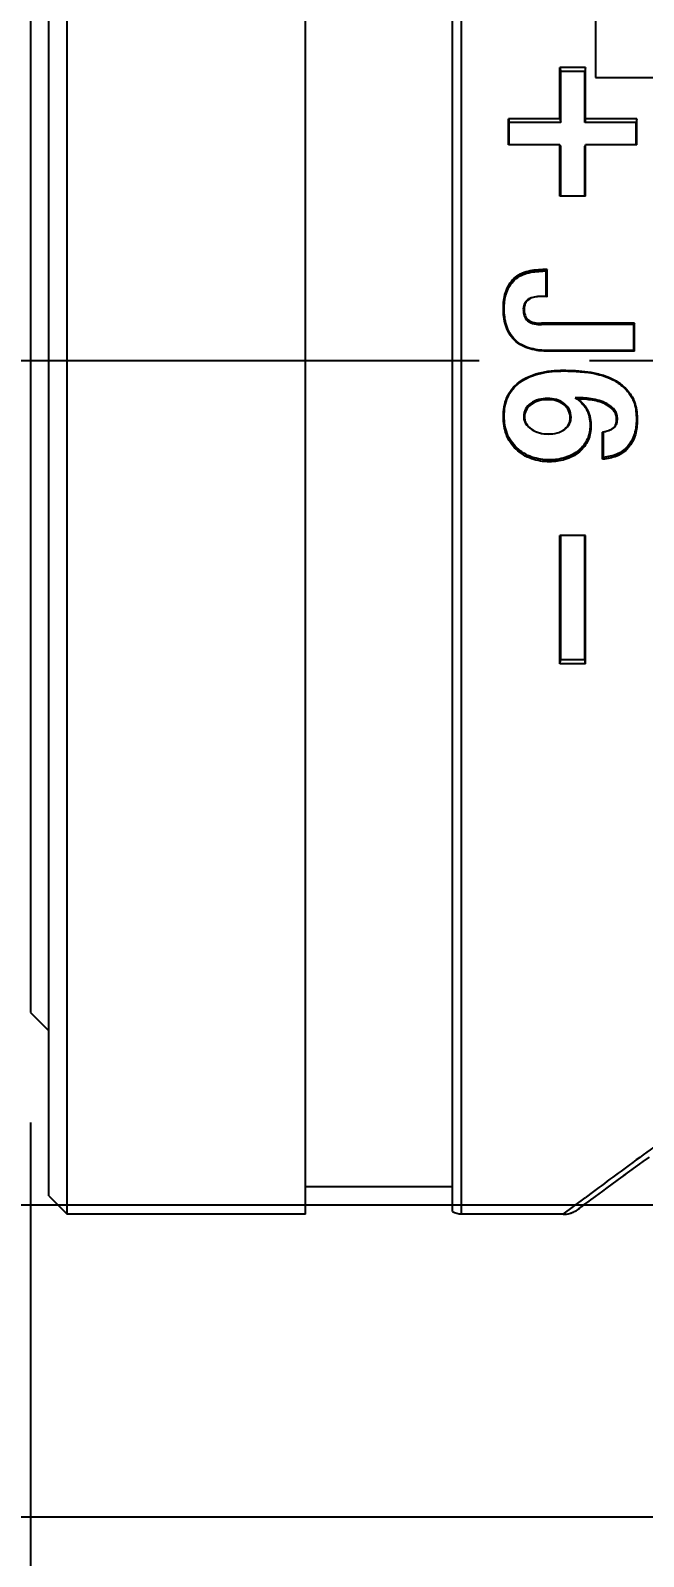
# Model space of a CAD drawing. Header units: millimetres. Extents: x 4086 to 8300, y 123 to 1549.
# Drawn here: x 6912.11 to 6920.47, y 441.71 to 462.5 of the extents above; entities that cross this region are included whole.
import ezdxf
from ezdxf import colors
from ezdxf.entities.mleader import LeaderData, LeaderLine
from ezdxf.math import Vec2, Vec3

# ---------------------------------------------------------------- set-up
doc = ezdxf.new("R2010")
doc.units = ezdxf.units.MM
doc.linetypes.add('CENTER', pattern=[0.6, 0.375, -0.075, 0.075, -0.075])
for name, color, linetype in [('中心线', 7, 'Continuous'), ('外形图', 7, 'Continuous'), ('多重引线', 7, 'Continuous'), ('尺寸标注', 7, 'Continuous')]:
    doc.layers.add(name, color=color, linetype=linetype)
doc.styles.add('思源黑', font='SourceHanSansCN-Normal.ttf')
doc.dimstyles.new('尺寸标注_1_4比例', dxfattribs={"dimtxt": 7, "dimasz": 6, "dimexe": 2, "dimexo": 1.5, "dimgap": 1, "dimtad": 1, "dimdec": 1, "dimlfac": 4, "dimdsep": 46, "dimtxsty": '思源黑', "dimcen": 0.09, "dimadec": 0, "dimazin": 0, "dimtp": 0.01, "dimtm": 0.01, "dimtfac": 1, "dimtdec": 1, "dimtofl": 0, "dimtmove": 0, "dimatfit": 3, "dimfxl": 1, "dimtolj": 1, "dimarcsym": 0})

# ---------------------------------------------------------------- blocks, each defined once
blk = doc.blocks.new('*D754')
at = {"layer": 'Defpoints', "color": 0}
for p in [(6927.486, 473.749), (6879.67, 442.248), (6931.623, 442.248)]:
    blk.add_point(p, dxfattribs=at)
at = {"layer": '尺寸标注', "color": 0, "lineweight": -2}
for p, q in [((6925.986, 473.749), (6877.67, 473.749)), ((6879.67, 467.749), (6879.67, 448.248)), ((6930.123, 442.248), (6877.67, 442.248))]:
    blk.add_line(p, q, dxfattribs=at)
at = {"layer": '尺寸标注', "color": 0}
for points in [[(6880.67, 467.749), (6878.67, 467.749), (6879.67, 473.749)], [(6878.67, 448.248), (6880.67, 448.248), (6879.67, 442.248)]]:
    blk.add_solid(points, dxfattribs=at)
at = {"layer": '尺寸标注', "color": 0, "insert": (6875.046, 457.743), "char_height": 7, "attachment_point": 5, "rotation": 90, "style": '思源黑'}
blk.add_mtext('\\A1;126', dxfattribs=at)
blk = doc.blocks.new('*D755')
at = {"layer": 'Defpoints', "color": 0}
for p in [(6960.112, 469.498), (6894.679, 446.498), (6960.112, 446.498)]:
    blk.add_point(p, dxfattribs=at)
at = {"layer": '尺寸标注', "color": 0, "lineweight": -2}
for p, q in [((6958.612, 469.498), (6892.679, 469.498)), ((6894.679, 463.498), (6894.679, 452.498)), ((6958.612, 446.498), (6892.679, 446.498))]:
    blk.add_line(p, q, dxfattribs=at)
at = {"layer": '尺寸标注', "color": 0}
for points in [[(6895.679, 463.498), (6893.679, 463.498), (6894.679, 469.498)], [(6893.679, 452.498), (6895.679, 452.498), (6894.679, 446.498)]]:
    blk.add_solid(points, dxfattribs=at)
at = {"layer": '尺寸标注', "color": 0, "insert": (6890.055, 457.578), "char_height": 7, "attachment_point": 5, "rotation": 90, "style": '思源黑'}
blk.add_mtext('\\A1;92', dxfattribs=at)
blk = doc.blocks.new('*D756')
at = {"layer": 'Defpoints', "color": 0}
for p in [(6960.112, 469.498), (6912.112, 449.123), (6912.112, 423.652)]:
    blk.add_point(p, dxfattribs=at)
at = {"layer": '尺寸标注', "color": 0, "lineweight": -2}
for p, q in [((6960.112, 467.998), (6960.112, 421.652)), ((6912.112, 447.623), (6912.112, 421.652)), ((6954.112, 423.652), (6918.112, 423.652))]:
    blk.add_line(p, q, dxfattribs=at)
at = {"layer": '尺寸标注', "color": 0}
for points in [[(6918.112, 424.652), (6918.112, 422.652), (6912.112, 423.652)], [(6954.112, 422.652), (6954.112, 424.652), (6960.112, 423.652)]]:
    blk.add_solid(points, dxfattribs=at)
at = {"layer": '尺寸标注', "color": 0, "insert": (6936.112, 428.276), "char_height": 7, "attachment_point": 5, "style": '思源黑'}
blk.add_mtext('\\A1;192', dxfattribs=at)

msp = doc.modelspace()

# ---------------------------------------------------------------- linework, layer by layer
at = {"layer": '中心线', "linetype": 'CENTER', "ltscale": 20}
msp.add_line((7074.229, 457.9978), (6904.8666, 457.9978), dxfattribs=at)
at = {"layer": '外形图'}
for p, q in [((6912.6121, 446.3728), (6912.6121, 469.6228)), ((6915.8621, 446.3728), (6915.8621, 469.6228)), ((6917.8621, 446.4106), (6917.8621, 469.585)), ((6917.9871, 446.3728), (6917.9871, 469.6228)), ((6912.3621, 446.6228), (6912.3621, 469.3728)), ((6919.812, 468.7285), (6919.8119, 461.8583)), ((6912.1121, 466.8728), (6912.1121, 449.1228)), ((6919.3271, 461.2928), (6919.3271, 461.9928)), ((6919.6771, 461.9928), (6919.3271, 461.9928)), ((6919.3271, 461.9928), (6919.338, 461.9396)), ((6919.338, 461.2469), (6919.338, 461.9396)), ((6919.6661, 461.9396), (6919.338, 461.9396)), ((6919.6771, 461.9928), (6919.6661, 461.9396)), ((6919.6661, 461.2469), (6919.6661, 461.9396)), ((6919.6771, 461.2928), (6919.6771, 461.9928)), ((6919.8119, 461.8583), (6921.0174, 461.8583)), ((6918.6271, 460.9428), (6918.6271, 461.2928)), ((6919.3271, 461.2928), (6918.6271, 461.2928)), ((6918.6271, 461.2928), (6918.638, 461.2469)), ((6919.3271, 461.2928), (6919.338, 461.2469)), ((6919.6771, 461.2928), (6919.6661, 461.2469)), ((6920.3771, 461.2928), (6919.6771, 461.2928)), ((6920.3771, 461.2928), (6920.3661, 461.2469)), ((6920.3771, 460.9428), (6920.3771, 461.2928)), ((6918.638, 460.9428), (6918.638, 461.2469)), ((6919.338, 461.2469), (6918.638, 461.2469)), ((6920.3661, 461.2469), (6919.6661, 461.2469)), ((6920.3661, 460.9428), (6920.3661, 461.2469)), ((6919.3271, 460.9428), (6918.6271, 460.9428)), ((6919.3271, 460.2428), (6919.3271, 460.9428)), ((6919.3271, 460.9428), (6919.338, 460.9217)), ((6919.338, 460.2428), (6919.338, 460.9217)), ((6919.6771, 460.9428), (6919.6661, 460.9217)), ((6919.6661, 460.2428), (6919.6661, 460.9217)), ((6919.6771, 460.2428), (6919.6771, 460.9428)), ((6920.3771, 460.9428), (6919.6771, 460.9428)), ((6919.6771, 460.2428), (6919.3271, 460.2428)), ((6919.0967, 459.2428), (6919.0967, 459.2186)), ((6919.1515, 459.2428), (6919.0967, 459.2428)), ((6919.1406, 459.2186), (6919.0967, 459.2186)), ((6919.1515, 459.2428), (6919.1406, 459.2186)), ((6919.1406, 458.8731), (6919.1406, 459.2186)), ((6919.1515, 458.8711), (6919.1515, 459.2428)), ((6918.6823, 459.1002), (6918.6905, 459.0812)), ((6919.0893, 458.8736), (6919.0898, 458.875)), ((6919.1515, 458.8711), (6919.0893, 458.8736)), ((6919.1406, 458.8731), (6919.0898, 458.875)), ((6919.1515, 458.8711), (6919.1406, 458.8731)), ((6918.5568, 458.7188), (6918.5677, 458.711)), ((6918.8395, 458.709), (6918.8286, 458.7014)), ((6919.0759, 458.5092), (6919.0759, 458.4928)), ((6920.3446, 458.5092), (6919.0759, 458.5092)), ((6920.3336, 458.4928), (6919.0759, 458.4928)), ((6920.3446, 458.5092), (6920.3336, 458.4928)), ((6920.3336, 458.1385), (6920.3336, 458.4928)), ((6920.3446, 458.129), (6920.3446, 458.5092)), ((6918.7076, 458.2798), (6918.7153, 458.2845)), ((6919.1759, 458.129), (6919.1759, 458.1385)), ((6920.3336, 458.1385), (6919.1759, 458.1385)), ((6920.3446, 458.129), (6920.3336, 458.1385)), ((6920.3446, 458.129), (6919.1759, 458.129)), ((6919.3782, 457.8694), (6919.3782, 457.8598)), ((6919.8327, 457.8254), (6919.8303, 457.8166)), ((6918.7722, 457.7077), (6918.7787, 457.702)), ((6920.1469, 457.6887), (6920.1403, 457.6833)), ((6918.9344, 457.4029), (6918.9279, 457.4182)), ((6919.1588, 457.4684), (6919.1588, 457.4851)), ((6919.3833, 457.3981), (6919.3903, 457.413)), ((6919.9607, 457.399), (6919.9659, 457.415)), ((6920.3246, 457.484), (6920.3148, 457.4846)), ((6918.5568, 457.2357), (6918.5677, 457.2439)), ((6918.8444, 457.2332), (6918.8335, 457.2415)), ((6919.4684, 457.2235), (6919.4793, 457.2318)), ((6919.7499, 457.1114), (6919.7389, 457.1209)), ((6920.0996, 457.2089), (6920.1106, 457.2174)), ((6920.3811, 457.1906), (6920.3702, 457.1993)), ((6918.9383, 457.0688), (6918.9321, 457.0699)), ((6919.1734, 457.0017), (6919.1734, 457.0015)), ((6919.3879, 457.0639), (6919.3946, 457.0653)), ((6919.9095, 456.6568), (6919.9095, 457.0285)), ((6919.9204, 456.6831), (6919.9204, 457.0299)), ((6920.0557, 457.0846), (6920.0628, 457.086)), ((6918.7311, 456.7933), (6918.7386, 456.8141)), ((6919.5927, 456.7604), (6919.5855, 456.782)), ((6920.2593, 456.814), (6920.251, 456.8339)), ((6919.1856, 456.6239), (6919.1856, 456.6495)), ((6919.3271, 453.8688), (6919.3271, 455.6188)), ((6919.6771, 455.6188), (6919.3271, 455.6188)), ((6919.338, 453.9234), (6919.338, 455.6188)), ((6919.6661, 453.9234), (6919.6661, 455.6188)), ((6919.6771, 453.8688), (6919.6771, 455.6188)), ((6919.3271, 453.8688), (6919.338, 453.9234)), ((6919.6771, 453.8688), (6919.3271, 453.8688)), ((6919.6661, 453.9234), (6919.338, 453.9234)), ((6919.6771, 453.8688), (6919.6661, 453.9234)), ((6912.1121, 449.1228), (6912.3621, 448.8728)), ((6920.4636, 447.0921), (6920.5473, 447.1525)), ((6920.1566, 446.8687), (6920.2194, 446.9145)), ((6920.1985, 446.8993), (6920.36, 447.017)), ((6920.36, 447.017), (6920.4636, 447.0921)), ((6917.8621, 446.7478), (6915.8621, 446.7478)), ((6919.9107, 446.6884), (6919.9722, 446.7335)), ((6919.9717, 446.7332), (6920.0412, 446.7841)), ((6920.0406, 446.7837), (6920.1767, 446.8833)), ((6912.3621, 446.6228), (6912.6121, 446.3728)), ((6919.3731, 446.3728), (6919.6721, 446.5978)), ((6919.6465, 446.4932), (6919.6551, 446.4997)), ((6919.655, 446.4996), (6919.7129, 446.5427)), ((6919.707, 446.5383), (6919.7691, 446.5842)), ((6919.7615, 446.5787), (6919.8624, 446.6529)), ((6919.862, 446.6527), (6919.9111, 446.6887)), ((6915.8621, 446.3728), (6912.6121, 446.3728)), ((6919.3731, 446.3728), (6917.9871, 446.3728)), ((6919.3732, 446.3728), (6919.396, 446.3736)), ((6919.3732, 446.3728), (6919.3961, 446.3736)), ((6919.5451, 446.4202), (6919.5515, 446.4241)), ((6919.5699, 446.4364), (6919.5724, 446.4382)), ((6919.5712, 446.4373), (6919.5736, 446.4391)), ((6919.5724, 446.4382), (6919.576, 446.4408)), ((6919.5748, 446.44), (6919.5785, 446.4426)), ((6919.5773, 446.4417), (6919.5826, 446.4456)), ((6919.5812, 446.4446), (6919.5929, 446.4532)), ((6919.591, 446.4518), (6919.6243, 446.4766)), ((6919.6243, 446.4766), (6919.6312, 446.4818)), ((6919.6386, 446.4873), (6919.6426, 446.4903)), ((6919.6425, 446.4902), (6919.6466, 446.4933))]:
    msp.add_line(p, q, dxfattribs=at)
for points in [[(6919.3961, 446.3736), (6919.4177, 446.3758), (6919.4385, 446.3792), (6919.4582, 446.3838)], [(6919.4582, 446.3838), (6919.4769, 446.3893), (6919.4946, 446.3955)], [(6919.4946, 446.3955), (6919.5108, 446.4023), (6919.525, 446.4091), (6919.5365, 446.4152)], [(6919.5365, 446.4152), (6919.5451, 446.4202), (6919.5515, 446.4241), (6919.5564, 446.4272), (6919.56, 446.4296), (6919.5628, 446.4315), (6919.565, 446.433), (6919.5669, 446.4343), (6919.5699, 446.4364)], [(6919.5628, 446.4315), (6919.565, 446.433), (6919.5668, 446.4343), (6919.5684, 446.4354)], [(6919.6312, 446.4818), (6919.6349, 446.4845), (6919.6387, 446.4873)]]:
    msp.add_lwpolyline(points, dxfattribs=at)
for centre, radius, start, end in [((6919.2865, 456.8938), 0.6498, 64.06615, 67.59423), ((6919.7433, 458.4228), 1.4041, 276.79825, 277.24787), ((6907.639, 461.7802), 13.2972, 337.33783, 337.46044), ((6956.6225, 397.5962), 61.3707, 125.880028, 126.319983), ((6976.7938, 370.2802), 95.3272, 126.364065, 126.813872), ((6917.9871, 446.6271), 0.25, 240, 270), ((6919.3732, 446.7085), 0.3356, 269.99999, 292.93409)]:
    msp.add_arc(centre, radius, start, end, dxfattribs=at)
for points, knots in [([(6918.6823, 459.1002), (6918.7067, 459.1278), (6918.7651, 459.1748), (6918.8679, 459.2172), (6918.9797, 459.239), (6919.0567, 459.2428), (6919.0967, 459.2428)], [0, 0, 0, 0, 0.245243, 0.4884991, 0.7340019, 1, 1, 1, 1]), ([(6918.6905, 459.0812), (6918.7149, 459.1085), (6918.7738, 459.1547), (6918.8772, 459.1954), (6918.9862, 459.2151), (6919.0599, 459.2186), (6919.0967, 459.2186)], [0, 0, 0, 0, 0.2492059, 0.4991115, 0.7494666, 1, 1, 1, 1]), ([(6918.5568, 458.7188), (6918.5568, 458.7882), (6918.5715, 458.9258), (6918.6381, 459.0502), (6918.6823, 459.1002)], [0, 0, 0, 0, 0.5096694, 1, 1, 1, 1]), ([(6918.5677, 458.711), (6918.5677, 458.7773), (6918.5788, 458.8782), (6918.6297, 459.0017), (6918.6684, 459.0565), (6918.6905, 459.0812)], [0, 0, 0, 0, 0.4996414, 0.7498351, 1, 1, 1, 1]), ([(6919.0898, 458.875), (6919.06, 458.8762), (6919.0005, 458.8747), (6918.927, 458.856), (6918.8768, 458.823), (6918.8384, 458.7769), (6918.8286, 458.7308), (6918.8286, 458.7014)], [0, 0, 0, 0, 0.2510845, 0.5014037, 0.626743, 0.7518738, 1, 1, 1, 1]), ([(6919.0893, 458.8736), (6919.0652, 458.8745), (6919.0156, 458.8736), (6918.938, 458.8592), (6918.8739, 458.8198), (6918.8438, 458.7618), (6918.8395, 458.7269), (6918.8395, 458.709)], [0, 0, 0, 0, 0.2135472, 0.4369403, 0.6947647, 0.8422501, 1, 1, 1, 1]), ([(6918.7076, 458.2798), (6918.6798, 458.3074), (6918.6317, 458.3703), (6918.5694, 458.5173), (6918.5568, 458.6385), (6918.5568, 458.7188)], [0, 0, 0, 0, 0.2473199, 0.4929549, 1, 1, 1, 1]), ([(6918.7153, 458.2845), (6918.6878, 458.3116), (6918.6401, 458.3736), (6918.5798, 458.5168), (6918.5677, 458.6341), (6918.5677, 458.711)], [0, 0, 0, 0, 0.2502129, 0.5005287, 1, 1, 1, 1]), ([(6918.8286, 458.7014), (6918.8286, 458.6722), (6918.8339, 458.6133), (6918.8655, 458.56), (6918.8878, 458.5414)], [0, 0, 0, 0, 0.502096, 1, 1, 1, 1]), ([(6918.8395, 458.709), (6918.8395, 458.6799), (6918.8445, 458.6236), (6918.8746, 458.5729), (6918.8947, 458.5558)], [0, 0, 0, 0, 0.5252708, 1, 1, 1, 1]), ([(6918.8947, 458.5558), (6918.9171, 458.5368), (6918.979, 458.5132), (6919.0421, 458.5092), (6919.0759, 458.5092)], [0, 0, 0, 0, 0.4653696, 1, 1, 1, 1]), ([(6918.8878, 458.5414), (6918.9128, 458.5204), (6918.9776, 458.4968), (6919.043, 458.4928), (6919.0759, 458.4928)], [0, 0, 0, 0, 0.4980365, 1, 1, 1, 1]), ([(6919.1759, 458.129), (6919.1313, 458.129), (6919.045, 458.1333), (6918.9197, 458.1569), (6918.804, 458.202), (6918.7366, 458.2509), (6918.7076, 458.2798)], [0, 0, 0, 0, 0.2656238, 0.5125877, 0.7562336, 1, 1, 1, 1]), ([(6919.1759, 458.1385), (6919.1346, 458.1385), (6919.052, 458.1423), (6918.9297, 458.1638), (6918.813, 458.2072), (6918.7446, 458.2557), (6918.7153, 458.2845)], [0, 0, 0, 0, 0.2502952, 0.5004788, 0.7504217, 1, 1, 1, 1]), ([(6918.7722, 457.7077), (6918.85, 457.7661), (6919.0505, 457.8519), (6919.2637, 457.8694), (6919.3782, 457.8694)], [0, 0, 0, 0, 0.4592747, 1, 1, 1, 1]), ([(6918.7787, 457.702), (6918.8625, 457.7642), (6919.0636, 457.8442), (6919.2733, 457.8598), (6919.3782, 457.8598)], [0, 0, 0, 0, 0.4988057, 1, 1, 1, 1]), ([(6919.3782, 457.8694), (6919.4184, 457.8694), (6919.5707, 457.8664), (6919.7234, 457.8503), (6919.8327, 457.8254)], [0, 0, 0, 0, 0.264238, 1, 1, 1, 1]), ([(6919.8303, 457.8166), (6919.9129, 457.798), (6920.0224, 457.7618), (6920.1178, 457.7005), (6920.1403, 457.6833)], [0, 0, 0, 0, 0.7495006, 1, 1, 1, 1]), ([(6919.8327, 457.8254), (6919.863, 457.8185), (6919.9736, 457.789), (6920.0806, 457.7396), (6920.1469, 457.6887)], [0, 0, 0, 0, 0.2709805, 1, 1, 1, 1]), ([(6918.5568, 457.2357), (6918.5568, 457.3249), (6918.5777, 457.462), (6918.67, 457.6176), (6918.7359, 457.6804), (6918.7722, 457.7077)], [0, 0, 0, 0, 0.4982702, 0.7461038, 1, 1, 1, 1]), ([(6918.5677, 457.2439), (6918.5677, 457.3307), (6918.5883, 457.4647), (6918.6792, 457.6155), (6918.7437, 457.676), (6918.7787, 457.702)], [0, 0, 0, 0, 0.4986563, 0.7492421, 1, 1, 1, 1]), ([(6920.1403, 457.6833), (6920.1932, 457.6432), (6920.2588, 457.5805), (6920.3048, 457.5044), (6920.3148, 457.4846)], [0, 0, 0, 0, 0.7494481, 1, 1, 1, 1]), ([(6920.1469, 457.6887), (6920.1663, 457.6738), (6920.2359, 457.6158), (6920.2949, 457.5433), (6920.3246, 457.484)], [0, 0, 0, 0, 0.2694634, 1, 1, 1, 1]), ([(6918.9279, 457.4182), (6918.8999, 457.398), (6918.8497, 457.3466), (6918.8335, 457.2759), (6918.8335, 457.2415)], [0, 0, 0, 0, 0.5007959, 1, 1, 1, 1]), ([(6918.9344, 457.4029), (6918.9073, 457.3832), (6918.8594, 457.3336), (6918.8444, 457.2658), (6918.8444, 457.2332)], [0, 0, 0, 0, 0.5074528, 1, 1, 1, 1]), ([(6919.1588, 457.4851), (6919.1182, 457.4851), (6919.0365, 457.4766), (6918.9608, 457.4418), (6918.9279, 457.4182)], [0, 0, 0, 0, 0.5006319, 1, 1, 1, 1]), ([(6919.1588, 457.4684), (6919.1192, 457.4684), (6919.0397, 457.4601), (6918.9662, 457.4261), (6918.9344, 457.4029)], [0, 0, 0, 0, 0.5017246, 1, 1, 1, 1]), ([(6919.3903, 457.413), (6919.3587, 457.4391), (6919.2826, 457.4766), (6919.1999, 457.4851), (6919.1588, 457.4851)], [0, 0, 0, 0, 0.4990055, 1, 1, 1, 1]), ([(6919.3833, 457.3981), (6919.3528, 457.4237), (6919.2789, 457.4603), (6919.1986, 457.4684), (6919.1588, 457.4684)], [0, 0, 0, 0, 0.5001335, 1, 1, 1, 1]), ([(6919.4684, 457.2235), (6919.4684, 457.2571), (6919.4534, 457.325), (6919.4085, 457.377), (6919.3833, 457.3981)], [0, 0, 0, 0, 0.5056313, 1, 1, 1, 1]), ([(6919.4793, 457.2318), (6919.4793, 457.2663), (6919.4638, 457.3369), (6919.4169, 457.391), (6919.3903, 457.413)], [0, 0, 0, 0, 0.4992745, 1, 1, 1, 1]), ([(6919.9659, 457.415), (6919.9014, 457.4503), (6919.7554, 457.4893), (6919.6081, 457.4956), (6919.5342, 457.4946)], [0, 0, 0, 0, 0.4990422, 1, 1, 1, 1]), ([(6919.5342, 457.4946), (6919.5661, 457.4753), (6919.6261, 457.4298), (6919.6941, 457.3392), (6919.7321, 457.2328), (6919.7389, 457.1581), (6919.7389, 457.1209)], [0, 0, 0, 0, 0.2503156, 0.5002604, 0.7500929, 1, 1, 1, 1]), ([(6919.5707, 457.4782), (6919.5997, 457.4575), (6919.653, 457.4099), (6919.7309, 457.2903), (6919.7499, 457.1817), (6919.7499, 457.1114)], [0, 0, 0, 0, 0.2521884, 0.5011825, 1, 1, 1, 1]), ([(6919.9607, 457.399), (6919.9029, 457.4309), (6919.7718, 457.469), (6919.6383, 457.4777), (6919.5707, 457.4782)], [0, 0, 0, 0, 0.493971, 1, 1, 1, 1]), ([(6920.0996, 457.2089), (6920.0996, 457.2287), (6920.0929, 457.2688), (6920.0618, 457.322), (6920.0159, 457.3654), (6919.9798, 457.3884), (6919.9607, 457.399)], [0, 0, 0, 0, 0.2402437, 0.4820289, 0.7347759, 1, 1, 1, 1]), ([(6920.1106, 457.2174), (6920.1106, 457.2387), (6920.103, 457.282), (6920.069, 457.3378), (6920.0213, 457.3818), (6919.9848, 457.4047), (6919.9659, 457.415)], [0, 0, 0, 0, 0.2493023, 0.499004, 0.7493363, 1, 1, 1, 1]), ([(6920.3148, 457.4846), (6920.3259, 457.4628), (6920.3613, 457.3715), (6920.3702, 457.2723), (6920.3702, 457.1993)], [0, 0, 0, 0, 0.2506493, 1, 1, 1, 1]), ([(6920.3246, 457.484), (6920.3358, 457.4616), (6920.372, 457.3676), (6920.3811, 457.2657), (6920.3811, 457.1906)], [0, 0, 0, 0, 0.2503699, 1, 1, 1, 1]), ([(6918.7311, 456.7933), (6918.7021, 456.8211), (6918.6496, 456.883), (6918.5748, 457.0287), (6918.5568, 457.1536), (6918.5568, 457.2357)], [0, 0, 0, 0, 0.2468603, 0.4947698, 1, 1, 1, 1]), ([(6918.7386, 456.8141), (6918.7099, 456.8414), (6918.6578, 456.9022), (6918.585, 457.044), (6918.5677, 457.1649), (6918.5677, 457.2439)], [0, 0, 0, 0, 0.2504628, 0.5007976, 1, 1, 1, 1]), ([(6918.8335, 457.2415), (6918.8335, 457.2243), (6918.8377, 457.1898), (6918.8654, 457.1263), (6918.9041, 457.0895), (6918.9321, 457.0699)], [0, 0, 0, 0, 0.2504779, 0.5008975, 1, 1, 1, 1]), ([(6918.8444, 457.2332), (6918.8444, 457.2163), (6918.8486, 457.183), (6918.8754, 457.1224), (6918.9119, 457.0876), (6918.9383, 457.0688)], [0, 0, 0, 0, 0.2587596, 0.5049365, 1, 1, 1, 1]), ([(6919.3879, 457.0639), (6919.4126, 457.0829), (6919.4557, 457.1303), (6919.4684, 457.1932), (6919.4684, 457.2235)], [0, 0, 0, 0, 0.5071462, 1, 1, 1, 1]), ([(6919.3946, 457.0653), (6919.4201, 457.0848), (6919.4655, 457.1339), (6919.4793, 457.1998), (6919.4793, 457.2318)], [0, 0, 0, 0, 0.5004998, 1, 1, 1, 1]), ([(6919.7389, 457.1209), (6919.7389, 457.0573), (6919.7163, 456.9272), (6919.634, 456.8232), (6919.5855, 456.782)], [0, 0, 0, 0, 0.5001564, 1, 1, 1, 1]), ([(6919.7499, 457.1114), (6919.7499, 457.0458), (6919.7269, 456.9114), (6919.6426, 456.8034), (6919.5927, 456.7604)], [0, 0, 0, 0, 0.4990096, 1, 1, 1, 1]), ([(6920.0557, 457.0846), (6920.0718, 457.098), (6920.0959, 457.1393), (6920.0996, 457.1848), (6920.0996, 457.2089)], [0, 0, 0, 0, 0.4647705, 1, 1, 1, 1]), ([(6920.0628, 457.086), (6920.0811, 457.1011), (6920.1066, 457.1453), (6920.1106, 457.1934), (6920.1106, 457.2174)], [0, 0, 0, 0, 0.4975791, 1, 1, 1, 1]), ([(6920.3702, 457.1993), (6920.3702, 457.134), (6920.3564, 457.0026), (6920.2939, 456.8827), (6920.251, 456.8339)], [0, 0, 0, 0, 0.5011283, 1, 1, 1, 1]), ([(6920.3811, 457.1906), (6920.3811, 457.125), (6920.3673, 456.9898), (6920.3042, 456.8657), (6920.2593, 456.814)], [0, 0, 0, 0, 0.4894737, 1, 1, 1, 1]), ([(6918.9321, 457.0699), (6918.9667, 457.0456), (6919.0459, 457.0103), (6919.1311, 457.0015), (6919.1734, 457.0015)], [0, 0, 0, 0, 0.499307, 1, 1, 1, 1]), ([(6918.9383, 457.0688), (6918.9728, 457.0444), (6919.0502, 457.01), (6919.1332, 457.0017), (6919.1734, 457.0017)], [0, 0, 0, 0, 0.5122019, 1, 1, 1, 1]), ([(6919.1734, 457.0017), (6919.212, 457.0017), (6919.288, 457.0089), (6919.3588, 457.0413), (6919.3879, 457.0639)], [0, 0, 0, 0, 0.5115765, 1, 1, 1, 1]), ([(6919.9095, 457.0285), (6919.9371, 457.0334), (6919.9883, 457.0457), (6920.0369, 457.0689), (6920.0557, 457.0846)], [0, 0, 0, 0, 0.5332722, 1, 1, 1, 1]), ([(6919.9204, 457.0299), (6919.9457, 457.0347), (6919.9955, 457.0471), (6920.043, 457.0697), (6920.0628, 457.086)], [0, 0, 0, 0, 0.5009678, 1, 1, 1, 1]), ([(6919.1856, 456.6239), (6919.1028, 456.6239), (6918.9767, 456.6415), (6918.8266, 456.7134), (6918.761, 456.7646), (6918.7311, 456.7933)], [0, 0, 0, 0, 0.5011659, 0.7493298, 1, 1, 1, 1]), ([(6919.1856, 456.6495), (6919.1045, 456.6495), (6918.9807, 456.6664), (6918.8329, 456.7361), (6918.7681, 456.7862), (6918.7386, 456.8141)], [0, 0, 0, 0, 0.4995975, 0.7499099, 1, 1, 1, 1]), ([(6919.5855, 456.782), (6919.5313, 456.7358), (6919.4012, 456.6664), (6919.2571, 456.6495), (6919.1856, 456.6495)], [0, 0, 0, 0, 0.4989468, 1, 1, 1, 1]), ([(6919.5927, 456.7604), (6919.5361, 456.7117), (6919.4032, 456.6409), (6919.2564, 456.6239), (6919.1856, 456.6239)], [0, 0, 0, 0, 0.5132996, 1, 1, 1, 1]), ([(6920.2593, 456.814), (6920.2378, 456.7894), (6920.1889, 456.745), (6920.0733, 456.6819), (6919.9749, 456.662), (6919.9095, 456.6568)], [0, 0, 0, 0, 0.2497799, 0.4986943, 1, 1, 1, 1]), ([(6920.251, 456.8339), (6920.2104, 456.7877), (6920.105, 456.7144), (6919.9821, 456.6889), (6919.9204, 456.6831)], [0, 0, 0, 0, 0.4985457, 1, 1, 1, 1])]:
    msp.add_open_spline(points, degree=3, knots=knots, dxfattribs=at)
for points in [[(6918.8947, 458.5558), (6918.8923, 458.5511), (6918.8898, 458.5463), (6918.8878, 458.5414)], [(6919.3782, 457.8598), (6919.5296, 457.8598), (6919.6826, 457.8498), (6919.8303, 457.8166)]]:
    msp.add_open_spline(points, degree=3, dxfattribs=at)

# ---------------------------------------------------------------- dimensions: what is measured, and where the dimension line sits
at = {"layer": '尺寸标注'}
for base, p1, p2, picture, middle in [((6879.6699, 442.2478), (6927.4858, 473.749), (6931.6226, 442.2478), '*D754', (6879.6699, 457.743)), ((6894.6791, 446.4978), (6960.1121, 469.4978), (6960.1121, 446.4978), '*D755', (6894.6791, 457.5781))]:
    dim = msp.add_linear_dim(base=base, p1=p1, p2=p2, angle=90, dimstyle='尺寸标注_1_4比例', dxfattribs=at)
    dim.commit()
    dim.dimension.update_dxf_attribs({"geometry": picture, "text_midpoint": middle, "dimtype": 160})
dim = msp.add_linear_dim(base=(6912.1121, 423.6521), p1=(6960.1121, 469.4978), p2=(6912.1121, 449.1228), dimstyle='尺寸标注_1_4比例', dxfattribs=at)
dim.commit()
dim.dimension.update_dxf_attribs({"geometry": '*D756', "text_midpoint": (6936.1121, 428.2765)})

# ---------------------------------------------------------------- leaders
at = {"layer": '多重引线'}
ml = msp.add_multileader_mtext('Standard', dxfattribs=at)
ml.set_content('\\pxqc;{\\C256;4}×{\\C256;M5\\A1; \\fSource Han Sans CN Normal|b0|i0|c0|p34;\\C7;depth \\fSource Han Sans CN Normal|b0|i0|c134|p34;\\C256;6}', style='思源黑')
ml.set_leader_properties(linetype='ByLayer')
ml.build(insert=Vec2(0, 0))
ml.multileader.update_dxf_attribs({"text_left_attachment_type": 5, "text_right_attachment_type": 5, "dogleg_length": 10, "arrow_head_size": 7.5})
ctx = ml.context
ctx.base_point, ctx.char_height, ctx.arrow_head_size, ctx.landing_gap_size, ctx.plane_origin = Vec3(6883.1752, 515.8402), 7, 7.5, 2.5, Vec3(7008.7991, 231.8632)
ctx.left_attachment, ctx.right_attachment, ctx.text_align_type = 5, 5, 1
notes = []
notes.append((ctx, [(1, (1, 1, 0), (6961.137, 515.8402), (-1, 0), 10, [(1, [(7000.1121, 461.4978)], 0, [])])]))
ctx.mtext.insert, ctx.mtext.alignment, ctx.mtext.flow_direction = Vec3(6917.1561, 525.6708), 2, 5
for ctx, leaders in notes:
    for number, flags, end, landing, length, lines in leaders:
        leader = LeaderData()
        leader.index, (leader.has_last_leader_line, leader.has_dogleg_vector, leader.attachment_direction) = number, flags
        leader.last_leader_point, leader.dogleg_vector, leader.dogleg_length = Vec3(end), Vec3(landing), length
        for number, points, colour, breaks in lines:
            line = LeaderLine()
            line.index, line.vertices, line.color, line.breaks = number, Vec3.list(points), colors.encode_raw_color(colour), breaks
            leader.lines.append(line)
        ctx.leaders.append(leader)

doc.saveas('drawing.dxf')
